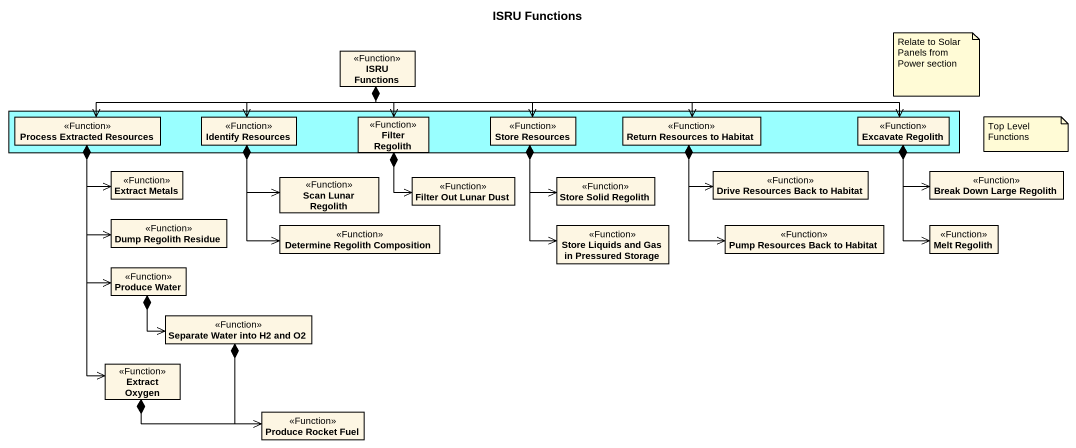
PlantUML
@startuml
title ISRU Functions
hide circle
hide empty members
class "ISRU Functions" as ISRU_Functions <<Function>>
rectangle " " as rectangle1 #99FFFF {
  class "Process Extracted Resources" as Process_Extracted_Resources <<Function>>
  class "Identify Resources" as Identify_Resources <<Function>>
  class "Filter Regolith" as Filter_Regolith <<Function>>
  class "Store Resources" as Store_Resources <<Function>>
  class "Return Resources to Habitat" as Return_Resources_to_Habitat <<Function>>
  class "Excavate Regolith" as Excavate_Regolith <<Function>>
}
class "Extract Metals" as Extract_Metals <<Function>>
class "Scan Lunar Regolith" as Scan_Lunar_Regolith <<Function>>
class "Filter Out Lunar Dust" as Filter_Out_Lunar_Dust <<Function>>
class "Store Solid Regolith" as Store_Solid_Regolith <<Function>>
class "Drive Resources Back to Habitat" as Drive_Resources_Back_to <<Function>>
class "Break Down Large Regolith" as Break_Down_Large_Regolith <<Function>>
class "Dump Regolith Residue" as Dump_Regolith_Residue <<Function>>
class "Determine Regolith Composition" as Determine_Regolith <<Function>>
class "Store Liquids and Gas in Pressured Storage" as Store_Liquids_and_Gas_in <<Function>>
class "Pump Resources Back to Habitat" as Pump_Resources_Back_to <<Function>>
class "Melt Regolith" as Melt_Regolith <<Function>>
class "Produce Water" as Produce_Water <<Function>>
class "Separate Water into H2 and O2" as Separate_Water_into_H2_and <<Function>>
class "Extract Oxygen" as Extract_Oxygen <<Function>>
class "Produce Rocket Fuel" as Produce_Rocket_Fuel <<Function>>
ISRU_Functions *-left-> Process_Extracted_Resources
ISRU_Functions *-left-> Identify_Resources
ISRU_Functions *--> Filter_Regolith
ISRU_Functions *-right-> Store_Resources
ISRU_Functions *-right-> Return_Resources_to_Habitat
ISRU_Functions *-right-> Excavate_Regolith
Process_Extracted_Resources *--> Extract_Metals
Process_Extracted_Resources *--> Dump_Regolith_Residue
Process_Extracted_Resources *--> Produce_Water
Process_Extracted_Resources *--> Extract_Oxygen
Identify_Resources *--> Scan_Lunar_Regolith
Identify_Resources *--> Determine_Regolith
Filter_Regolith *--> Filter_Out_Lunar_Dust
Store_Resources *--> Store_Solid_Regolith
Store_Resources *--> Store_Liquids_and_Gas_in
Return_Resources_to_Habitat *-right-> Drive_Resources_Back_to
Return_Resources_to_Habitat *--> Pump_Resources_Back_to
Excavate_Regolith *-right-> Break_Down_Large_Regolith
Excavate_Regolith *--> Melt_Regolith
Produce_Water *-right-> Separate_Water_into_H2_and
Separate_Water_into_H2_and *--> Produce_Rocket_Fuel
Extract_Oxygen *-right-> Produce_Rocket_Fuel
note as N1
  Relate to Solar Panels from Power section
end note
note as N2
  Top Level Functions
end note
@enduml
